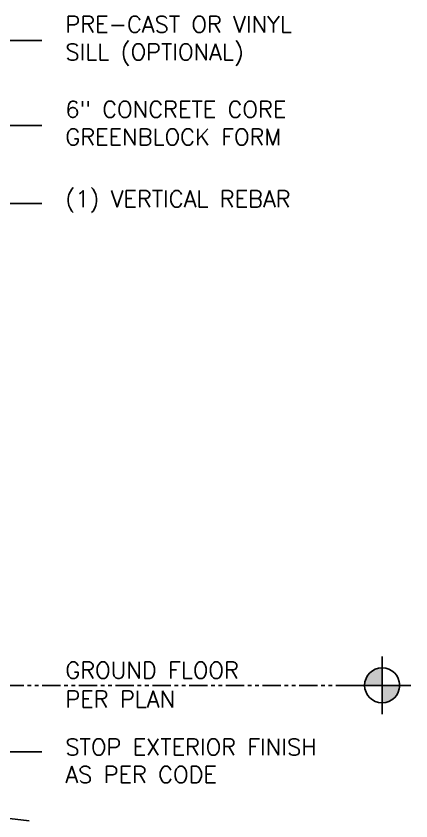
# Model space of a CAD drawing. Header units: inches. Extents: x -16 to 132, y -110 to 84.
# Drawn here: x 104.9 to 131.8, y -100.6 to -45.9 of the extents above; entities that cross this region are included whole.
import ezdxf

# ---------------------------------------------------------------- set-up
doc = ezdxf.new("R2010")
doc.units = ezdxf.units.IN
doc.header["$MEASUREMENT"] = 0
doc.linetypes.add('PHANTOM', pattern=[2.5, 1.25, -0.25, 0.25, -0.25, 0.25, -0.25])
for name, color, linetype in [('A-NOTE-SYMBOL', 7, 'Continuous'), ('A-SEC-DTL', 3, 'Continuous'), ('LAYER 5', 5, 'Continuous'), ('LAYER 7', 7, 'Continuous'), ('LAYER 8', 8, 'Continuous')]:
    doc.layers.add(name, color=color, linetype=linetype)
doc.styles.add('NOTES', font='simplex.shx', dxfattribs={"height": 1})
doc.dimstyles.new('DIM-16', dxfattribs={"dimscale": 16, "dimtxt": 0.09375, "dimasz": 0.125, "dimexe": 0.1875, "dimexo": 0.0625, "dimgap": 0.0625, "dimtad": 0, "dimtih": 1, "dimtoh": 1, "dimdec": 4, "dimzin": 3, "dimdsep": 46, "dimlunit": 4, "dimtxsty": 'NOTES', "dimcen": 0.0625, "dimclrt": 4, "dimadec": 0, "dimazin": 0, "dimtfac": 1, "dimtdec": 4, "dimtofl": 0, "dimtmove": 0, "dimatfit": 3, "dimfxl": 1, "dimfrac": 2, "dimtolj": 1, "dimtzin": 0, "dimarcsym": 0})

# ---------------------------------------------------------------- blocks, each defined once
blk = doc.blocks.new('ELEVATION-MARK')
at = {"layer": 'A-NOTE-SYMBOL'}
h = blk.add_hatch(color=256, dxfattribs=at)
h.paths.add_polyline_path([(0, 0), (0, 0.1136, 0.414214), (-0.1136, 0)])
h.paths.add_polyline_path([(0, -0.1136, 0.414214), (0.1136, 0), (0, 0)])
for p, q in [((0, -0.1865), (0, 0.1865)), ((0.1865, 0), (-0.1865, 0))]:
    blk.add_line(p, q, dxfattribs=at)
at = {"layer": 'A-NOTE-SYMBOL', "color": 3}
blk.add_circle((0, 0), 0.1136, dxfattribs=at)

msp = doc.modelspace()

# ---------------------------------------------------------------- linework, layer by layer
at = {"layer": 'A-SEC-DTL', "color": 5, "linetype": 'PHANTOM'}
msp.add_line((69.18742, -91.4298), (131.78925, -91.42959), dxfattribs=at)
at = {"layer": 'LAYER 5', "flags": 128}
msp.add_lwpolyline([(69.18742, -97.42978), (76.87785, -98.49835), (82.58518, -98.60019), (87.52814, -99.21121), (93.84697, -100.02591), (100.98114, -100.07682), (105.81242, -100.64889)], dxfattribs=at)

# ---------------------------------------------------------------- block references
at = {"layer": 'A-SEC-DTL', "xscale": 10.5, "yscale": 10.5, "zscale": 10.5}
msp.add_blockref('ELEVATION-MARK', (129.83069, -91.42959), dxfattribs=at)

# ---------------------------------------------------------------- texts
at = {"layer": 'LAYER 7', "char_height": 1.125, "attachment_point": 1, "style": 'NOTES'}
for s, insert in [('\\A1;PRE-CAST OR VINYL\\PSILL (OPTIONAL)', (108.26791, -45.91649)), ('\\A1;6" CONCRETE CORE\\PGREENBLOCK FORM', (108.26791, -51.69811)), ('\\A1;(1) VERTICAL REBAR', (108.26791, -57.78433)), ('\\A1;STOP EXTERIOR FINISH\\PAS PER CODE', (108.26791, -95.0608))]:
    msp.add_mtext_dynamic_manual_height_columns(s, width=28.9113797, gutter_width=5, heights=[0], dxfattribs=dict(at, insert=insert))
at = {"layer": 'LAYER 7', "char_height": 1.125, "width": 28.9113797, "attachment_point": 1, "style": 'NOTES'}
for s, insert in [('GROUND FLOOR', (108.26791, -89.84144)), ('PER PLAN', (108.26791, -91.80173))]:
    msp.add_mtext(s, dxfattribs=dict(at, insert=insert))

# ---------------------------------------------------------------- leaders
at = {"layer": 'LAYER 8'}
for points in [[(66.80405, -54.26188), (91.34279, -47.58291), (106.65379, -47.58291)], [(64.84178, -58.57873), (91.34279, -53.36453), (106.65379, -53.36453)], [(63.26269, -65.20821), (91.34279, -58.66944), (106.65379, -58.66944)], [(69.81242, -95.42978), (99.45187, -95.94592), (106.65379, -95.94592)]]:
    msp.add_leader(points, dimstyle='DIM-16', dxfattribs=at)

doc.saveas('drawing.dxf')
